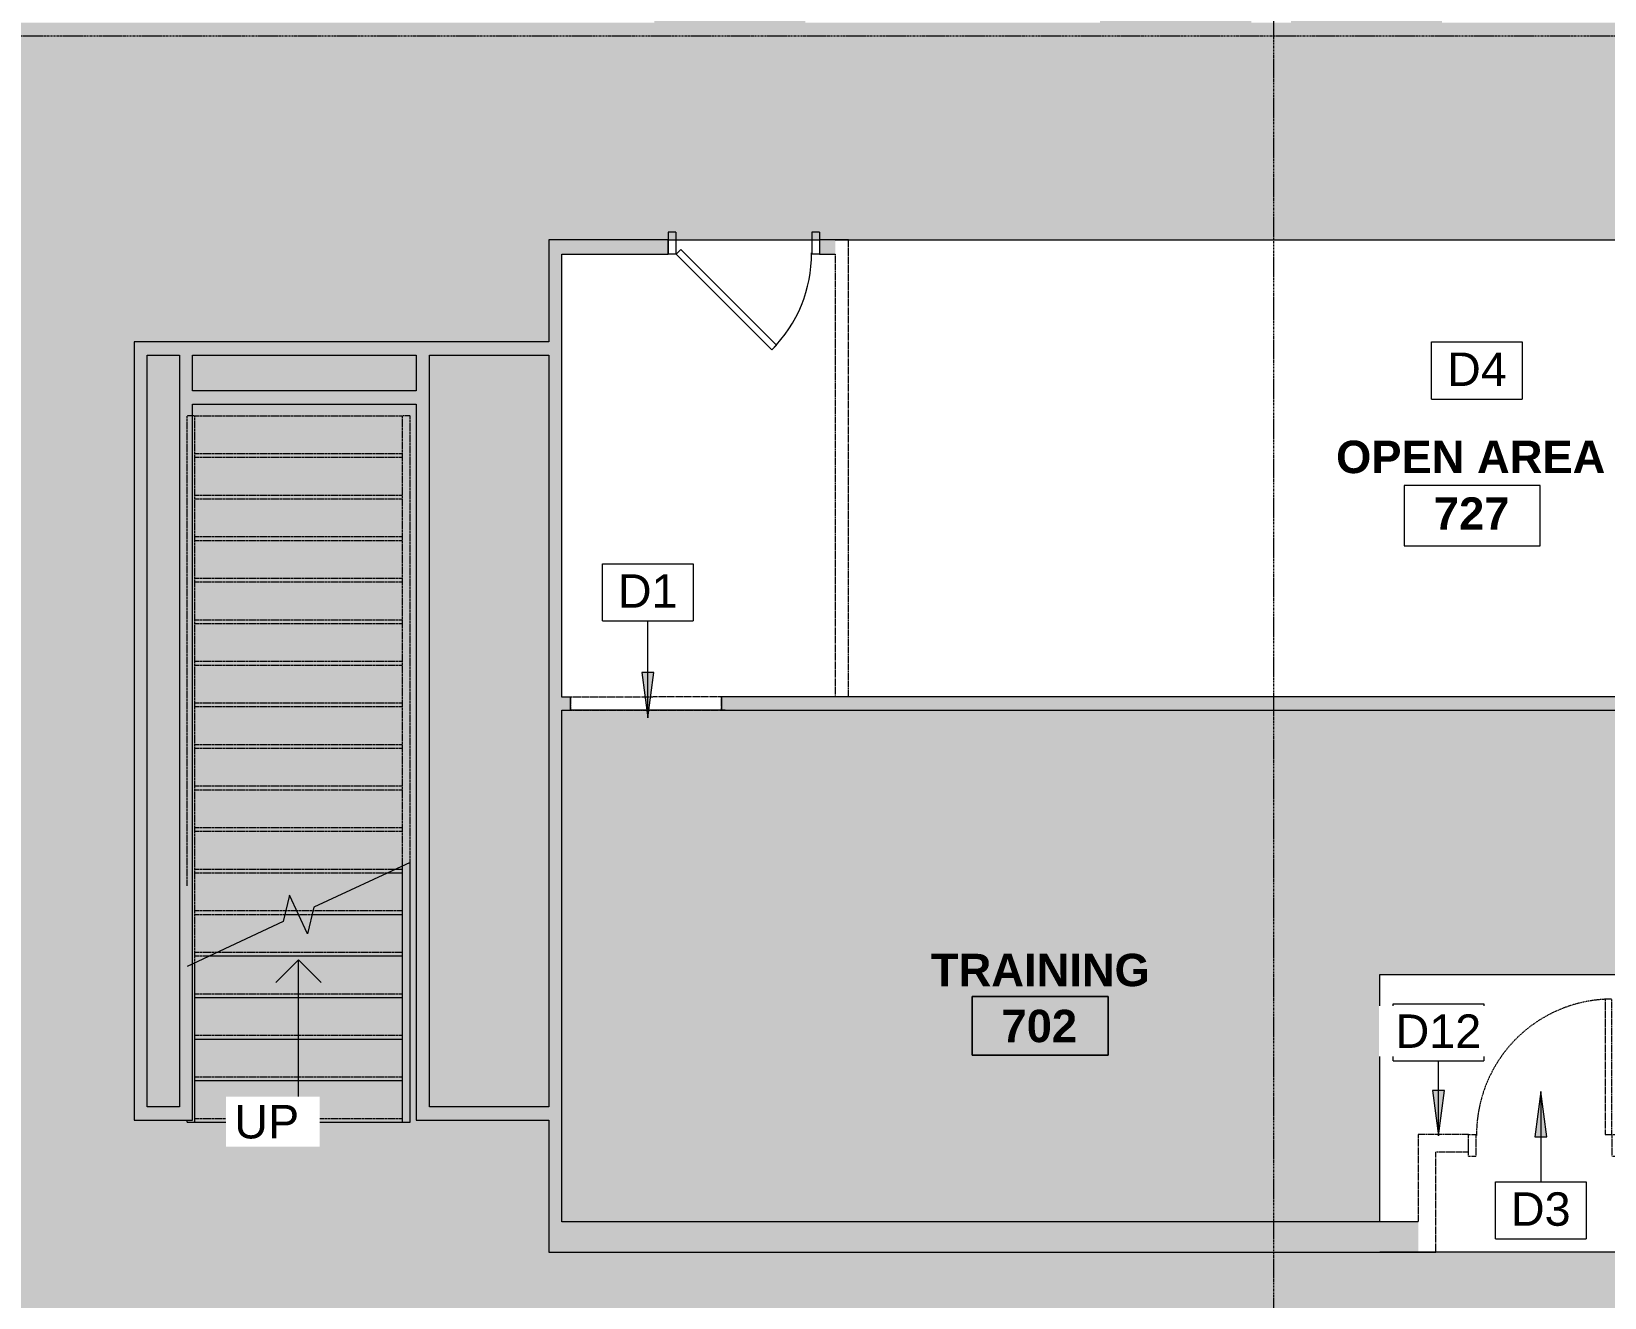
# Model space of a CAD drawing. Header units: inches. Extents: x -203 to 2791, y -968 to 768.
# Drawn here: x 625.8 to 1042.3, y 60.7 to 395.9 of the extents above; entities that cross this region are included whole.
import ezdxf

# ---------------------------------------------------------------- set-up
doc = ezdxf.new("R2010")
doc.units = ezdxf.units.IN
doc.header["$MEASUREMENT"] = 0
for name, pattern in [('Demolished', [0.1875, 0.125, -0.0625]), ('Grid Line 1_2_', [0.875, 0.5, -0.125, 0.125, -0.125]), ('Overhead 1_16_', [0.101562, 0.0625, -0.039062])]:
    doc.linetypes.add(name, pattern=pattern)
for name, color, linetype, lineweight in [('A-ANNO-KEYN', 231, 'Continuous', 9), ('A-AREA-IDEN', 2, 'Continuous', 9), ('A-DETL-GENF', 92, 'Continuous', 9), ('A-DETL-THIN', 151, 'Continuous', 9), ('A-DOOR', 31, 'Continuous', 13), ('A-DOOR-FRAM', 31, 'Continuous', 20), ('A-WALL', 113, 'Demolished', 9), ('A-WALL-PATT', 111, 'Continuous', 13), ('G-ANNO-TEXT', 231, 'Continuous', 9), ('I-WALL', 2, 'Continuous', 13), ('S-GRID', 1, 'Continuous', 9), ('S-STRS', 31, 'Continuous', 13), ('S-STRS-ANNO', 31, 'Continuous', 9), ('S-STRS-IDEN', 31, 'Continuous', 9), ('S-STRS-MBND', 31, 'Continuous', 13)]:
    doc.layers.add(name, color=color, linetype=linetype, lineweight=lineweight)
doc.styles.add('Arial', font='arial.ttf', dxfattribs={"height": 8.851796})
doc.styles.add('Swis721 Lt BT_B', font='', dxfattribs={"height": 8.583975})
doc.styles.get('Swis721 Lt BT_B').set_extended_font_data('Swis721 Lt BT', bold=True)

# ---------------------------------------------------------------- blocks, each defined once
blk = doc.blocks.new('Single Flush - OTJ_SOLIDFLUSH_ALUM-5610241-Level 7 Demo')
at = {"layer": 'A-DOOR', "color": 8, "lineweight": 20}
for p, q in [((-7.42, 27.2), (-8.65, 25.96)), ((-8.65, 25.96), (16.67, 0.64)), ((17.91, 1.87), (-7.42, 27.2)), ((16.67, 0.64), (17.91, 1.87))]:
    blk.add_line(p, q, dxfattribs=at)
at = {"layer": 'A-DOOR', "color": 55, "lineweight": 9}
blk.add_arc((17.91, 1.87), 35.81, 135, 180.5, dxfattribs=at)
at = {"layer": 'A-DOOR-FRAM', "color": 8}
for p, q in [((-20, -3.87), (-20, 1.87)), ((-20, 1.87), (-18, 1.87)), ((-18, -3.87), (-18, 1.87)), ((18, -3.87), (18, 1.87)), ((18, 1.87), (20, 1.87)), ((20, -3.87), (20, 1.87)), ((-20, -3.87), (-18, -3.87)), ((18, -3.87), (20, -3.87))]:
    blk.add_line(p, q, dxfattribs=at)
blk = doc.blocks.new('Single Flush - OTJ_SOLIDFLUSH_ALUM-4816104-Level 7 Demo')
at = {"layer": 'A-DOOR', "color": 250, "linetype": 'Demolished', "lineweight": 20}
for p, q in [((16.15625, 38.125), (16.15625, 2.3125)), ((17.90625, 38.125), (16.15625, 38.125)), ((17.90625, 2.3125), (17.90625, 38.125)), ((16.15625, 2.3125), (17.90625, 2.3125))]:
    blk.add_line(p, q, dxfattribs=at)
at = {"layer": 'A-DOOR', "color": 7, "linetype": 'Demolished', "lineweight": 9}
blk.add_arc((17.90625, 2.3125), 35.8125, 90, 180.5, dxfattribs=at)
at = {"layer": 'A-DOOR-FRAM', "color": 250, "linetype": 'Demolished'}
for p, q in [((-20, -3.4375), (-20, 2.3125)), ((-20, 2.3125), (-18, 2.3125)), ((-18, -3.4375), (-18, 2.3125)), ((18.000004, -3.4375), (18.000004, 2.3125)), ((18.000004, 2.3125), (20.000004, 2.3125)), ((20.000004, -3.4375), (20.000004, 2.3125)), ((-20, -3.4375), (-18, -3.4375)), ((18.000004, -3.4375), (20.000004, -3.4375))]:
    blk.add_line(p, q, dxfattribs=at)
blk = doc.blocks.new('Room Tag - Room Name and Number-3379422-Level 7 Demo')
at = {"layer": 'A-AREA-IDEN'}
for p, q in [((-0.1881, -0.1636), (-0.1881, -0.0018)), ((-0.1881, -0.0018), (0.1869, -0.0018)), ((0.1869, -0.0018), (-0.1881, -0.0018)), ((-0.1881, -0.0018), (-0.1881, -0.1636)), ((0.1869, -0.0018), (0.1869, -0.1636)), ((0.1869, -0.1636), (0.1869, -0.0018)), ((0.1869, -0.1636), (-0.1881, -0.1636)), ((-0.1881, -0.1636), (0.1869, -0.1636))]:
    blk.add_line(p, q, dxfattribs=at)
blk = doc.blocks.new('Keynote Tag - Keynote Number - Boxed-135510-Level 7 Demo')
at = {"layer": 'A-ANNO-KEYN'}
for p, q in [((-0.125, -0.0792), (-0.125, 0.0781)), ((-0.125, 0.0781), (0.125, 0.0781)), ((0.125, 0.0781), (0.125, -0.0792)), ((-0.125, -0.0792), (0.125, -0.0792))]:
    blk.add_line(p, q, dxfattribs=at)

msp = doc.modelspace()

# ---------------------------------------------------------------- hatches: boundary and pattern name
at = {"layer": 'A-ANNO-KEYN'}
for points in [[(788.99, 214.14), (790.57, 226.14), (787.41, 226.14)], [(998.32, 103.57), (999.9, 115.57), (996.74, 115.57)], [(1025.42, 115.29), (1023.84, 103.29), (1027, 103.29)]]:
    msp.add_hatch(color=256, dxfattribs=at).paths.add_polyline_path(points, flags=0)
at = {"layer": 'A-DETL-GENF'}
h = msp.add_hatch(color=9, dxfattribs=at)
h.paths.add_polyline_path([(131.76, -847.99), (290.74, -780.5), (225.6, -627.04), (211.09, -633.2), (209.28, -628.94), (209.42, -628.88), (203.59, -616.37), (207.78, -614.42), (213.68, -627.08), (295.77, -592.23), (297.58, -596.49), (229.86, -625.23), (295, -778.69), (401.08, -733.65), (335.95, -580.2), (334.4, -580.86), (332.59, -576.6), (420.96, -539.09), (422.76, -543.35), (340.21, -578.39), (405.34, -731.84), (511.69, -686.69), (511.69, -619.13), (494.67, -619.13), (494.67, -614.13), (492.17, -614.13), (492.17, -540), (465.42, -540), (465.42, -525.24), (459.58, -527.72), (457.78, -523.46), (465.42, -520.22), (465.42, -507.38), (497.17, -507.38), (497.17, -511.56), (497.67, -511.56), (497.67, -516.56), (497.17, -516.56), (497.17, -614.13), (658.09, -614.13), (718.7, -588.4), (718.7, -513.05), (720.73, -513.05), (720.73, -508.94), (744.73, -508.94), (744.73, -510.06), (757.98, -510.06), (757.98, -505.44), (626.98, -505.44), (626.98, -505.32), (560.67, -505.32), (560.67, -516.56), (537.67, -516.56), (537.67, -511.56), (555.67, -511.56), (555.67, -395.31), (560.67, -395.31), (560.67, -438.44), (560.17, -438.44), (560.17, -441.94), (560.67, -441.94), (560.67, -498.32), (619.98, -498.32), (619.98, -477.94), (626.98, -477.94), (626.98, -501.94), (757.98, -501.94), (757.98, -376.94), (625.46, -376.94), (625.46, -433.44), (624.19, -433.44), (624.19, -433.94), (625.46, -433.94), (625.46, -441.94), (600.17, -441.94), (600.17, -438.44), (621.96, -438.44), (621.96, -303.25), (601.17, -303.25), (601.17, -299.75), (634.61, -299.75), (634.61, -357.01), (793.96, -357.01), (793.96, -230.99), (634.98, -230.99), (634.98, -254.99), (560.67, -254.98), (560.67, -299.75), (561.17, -299.75), (561.17, -303.25), (560.67, -303.25), (560.67, -346.75), (555.67, -346.75), (555.67, -249.98), (575.84, -249.98), (575.84, -200.84), (587.09, -200.84), (587.09, -243.74), (631.48, -243.74), (631.48, -224.99), (675.98, -224.99), (675.98, -160.84), (576.74, -160.84), (576.74, -173.53), (546.74, -173.53), (546.74, 43.98), (1001.73, 43.98), (1001.73, -243.6), (961.86, -243.6), (961.86, -227.44), (963.74, -227.44), (963.74, -224.72), (769.74, -224.72), (769.74, -224.99), (799.96, -224.99), (799.96, -303.86), (963.74, -303.86), (963.74, -267.44), (968.74, -267.44), (968.74, -284.3), (1048.58, -284.3), (1048.57, -116.84), (1052.07, -116.84), (1052.05, -76.84), (1048.57, -76.84), (1048.56, 0.1), (1552.61, 0.1), (1552.61, 338), (1723.3, 338), (1723.3, 351.59), (1731.86, 351.59), (1731.86, 355.59), (1736.48, 355.59), (1736.48, 351.59), (1910.23, 351.59), (1910.23, 580.43), (-120.35, 580.43), (-120.35, 406.96), (53.87, 406.96), (53.87, 426.96), (70.73, 426.96), (70.73, 422.34), (58.49, 422.34), (58.49, 402.34), (58.05, 402.34), (58.05, 327.65), (54.3, 327.65), (54.3, 402.34), (-120.35, 402.34), (-120.35, 286.96), (54.3, 286.96), (54.3, 287.65), (58.05, 287.65), (58.05, 279.65), (54.3, 279.65), (54.3, 282.34), (-120.35, 282.34), (-120.35, 166.96), (54.3, 166.96), (54.3, 239.65), (58.05, 239.65), (58.05, 160.65), (54.3, 160.65), (54.3, 162.34), (-120.35, 162.34), (-120.35, 0.55), (-80.76, 0.55), (-80.76, -12.89), (54.3, -12.89), (54.3, 120.65), (58.05, 120.65), (58.05, -20.2), (54.3, -20.2), (54.3, -17.52), (-80.76, -17.52), (-80.76, -30.95), (-120.35, -30.95), (-120.35, -193.04), (54.3, -193.04), (54.3, -60.2), (58.05, -60.2), (58.05, -218.21), (72.52, -252.29), (69.07, -253.76), (54.3, -218.97), (54.3, -197.66), (-120.35, -197.66), (-120.35, -254.17), (-74.96, -361.1), (84.5, -290.1), (84.7, -290.58), (88.16, -289.11), (140.82, -413.14), (137.36, -414.61), (86.31, -294.36), (-73.15, -365.35), (42.67, -638.13), (201.92, -566.67), (175.4, -504.2), (178.85, -502.74), (207.15, -569.39), (190.31, -576.95), (190.88, -578.17), (186.68, -580.12), (186.09, -578.85), (44.47, -642.39), (120.79, -822.14)], flags=0)
h.paths.add_polyline_path([(225.76, -805.76), (216.38, -783.67), (238.47, -774.29), (247.85, -796.38), (232.98, -802.69)], flags=0)
h.paths.add_polyline_path([(446.67, -711.97), (437.29, -689.88), (459.38, -680.5), (468.76, -702.59), (451.58, -709.88)], flags=0)
h.paths.add_polyline_path([(516.31, -684.73), (893.34, -524.65), (967.94, -524.65), (967.94, -523.31), (944.23, -523.31), (944.23, -523.6), (744.73, -523.6), (744.73, -532.94), (723.7, -532.94), (723.7, -561.42), (744.73, -561.42), (744.73, -585.42), (723.7, -585.42), (723.7, -591.71), (659.11, -619.13), (590.81, -619.13), (590.81, -647.06), (516.73, -647.06), (516.73, -643.56), (587.31, -643.56), (587.31, -619.13), (516.31, -619.13), (516.31, -647.06)], flags=0)
h.paths.add_polyline_path([(262.35, -545.88), (246.3, -508.06), (353.1, -462.71), (227.52, -166.92), (120.79, -212.45), (111.01, -189.4), (111.01, 5.62), (114.76, 5.62), (114.76, -29.22), (206.98, -29.22), (206.98, 5.62), (253.21, 5.62), (256.4, 0.1), (258.31, 0.1), (258.31, -3.4), (257.26, -3.4), (257.26, -33.09), (236.48, -33.09), (236.48, -149.24), (377.3, -149.23), (377.29, -3.4), (298.31, -3.4), (298.31, 0.1), (494.79, 0.1), (494.79, -99.48), (491.3, -99.48), (491.29, -3.4), (380.79, -3.4), (380.8, -149.23), (491.3, -149.22), (491.31, -139.48), (494.8, -139.48), (494.81, -201.31), (491.31, -201.31), (491.3, -152.72), (236.48, -152.74), (236.48, -179.07), (297.94, -323.84), (491.32, -323.82), (491.32, -321.75), (494.82, -321.75), (494.83, -446.72), (415.96, -480.36), (414.59, -477.14), (491.33, -444.4), (491.32, -327.32), (299.43, -327.34), (370.94, -495.76), (377.8, -492.83), (379.17, -496.05), (369.08, -500.35), (354.47, -465.93), (287.28, -494.46), (301.97, -529.06), (263.06, -545.58)], flags=0)
h.paths.add_polyline_path([(263.06, -541.78), (297.38, -527.21), (284.06, -495.83), (271.83, -501.02), (281.21, -523.11), (259.11, -532.49), (262.35, -540.12)], flags=0)
h.paths.add_polyline_path([(3.31, -538.98), (-6.07, -516.89), (16.02, -507.51), (19.36, -515.37), (155.59, -457.53), (153, -451.43), (156.45, -449.96), (163.22, -465.92), (159.77, -467.38), (157.39, -461.78), (21.16, -519.62), (25.4, -529.6), (16.02, -533.58)], flags=0)
h.paths.add_polyline_path([(492.17, -535.38), (492.17, -532.94), (471.73, -532.94), (471.73, -512), (470.05, -512), (470.05, -535.38), (491.33, -535.38)], flags=0)
h.paths.add_polyline_path([(1723.7, -524.65), (1723.7, -377.36), (1552.61, -377.36), (1552.61, -347.49), (1539.3, -347.49), (1539.3, -343.74), (1552.61, -343.74), (1552.61, -72.05), (1491.14, -72.05), (1491.14, -77.99), (1487.64, -77.99), (1487.64, -3.4), (1268.73, -3.4), (1268.73, -29.34), (1240.73, -29.34), (1240.73, -3.4), (1166.06, -3.4), (1166.06, -120.24), (1487.64, -120.24), (1487.64, -117.99), (1491.14, -117.99), (1491.14, -287.8), (1483.46, -287.8), (1483.46, -284.3), (1487.64, -284.3), (1487.64, -123.74), (1052.07, -123.74), (1052.08, -284.3), (1443.46, -284.3), (1443.46, -287.8), (1413.3, -287.8), (1413.3, -343.74), (1450.3, -343.74), (1450.3, -347.49), (1376.3, -347.49), (1376.3, -524.65), (1491.98, -524.65), (1491.98, -347.49), (1490.3, -347.49), (1490.3, -343.74), (1499.3, -343.74), (1499.3, -347.49), (1496.61, -347.49), (1496.61, -524.65), (1723.3, -524.65)], flags=0)
h.paths.add_polyline_path([(1542.73, -523.31), (1542.73, -499.31), (1566.73, -499.31), (1566.73, -523.31), (1552.61, -523.31)], flags=0)
h.paths.add_polyline_path([(763.98, -520.1), (940.73, -520.1), (940.73, -497.31), (963.74, -497.31), (963.74, -457.44), (946.48, -457.44), (946.48, -308.86), (799.96, -308.86), (799.96, -363.01), (625.46, -363.01), (625.46, -370.94), (763.98, -370.94), (763.98, -513.56), (744.73, -513.56), (744.73, -520.1), (757.98, -520.1)], flags=0)
h.paths.add_polyline_path([(963.74, -452.44), (963.74, -308.86), (951.48, -308.86), (951.48, -452.44)], flags=0)
h.paths.add_polyline_path([(625.46, -357.01), (631.11, -357.01), (631.11, -303.25), (625.46, -303.25), (625.46, -303.84)], flags=0)
h.paths.add_polyline_path([(491.32, -281.75), (491.32, -281.75), (491.32, -225.31), (471.73, -225.31), (471.73, -201.31), (494.81, -201.31), (494.81, -281.75), (491.32, -281.75)], flags=0)
h.paths.add_polyline_path([(988.73, -227.44), (992.74, -227.44), (992.74, -227.33), (968.74, -227.33), (968.74, -227.44), (968.96, -227.44)], flags=0)
h.paths.add_polyline_path([(739.47, -224.99), (766.24, -224.99), (766.24, -204.81), (679.48, -204.81), (679.48, -224.99)], flags=0)
h.paths.add_polyline_path([(905.64, -217.72), (963.74, -217.72), (963.74, -199.94), (988.73, -199.94), (988.73, -161.74), (992.74, -161.74), (992.74, -121.74), (988.73, -121.74), (988.73, -121.34), (980.11, -121.34), (980.11, -122.59), (769.74, -122.59), (769.74, -217.72), (894.29, -217.72)], flags=0)
h.paths.add_polyline_path([(729.42, -201.31), (766.24, -201.31), (766.24, -119.34), (679.48, -119.34), (679.48, -201.31), (698.39, -201.31)], flags=0)
h.paths.add_polyline_path([(232.98, -170.83), (232.98, -164.59), (230.74, -165.55), (232.3, -169.22)], flags=0)
h.paths.add_polyline_path([(227.86, -167.28), (227.67, -166.85), (227.57, -166.9)], flags=0)
h.paths.add_polyline_path([(574.9, -146.84), (668.23, -146.84), (668.23, -111.34), (771.73, -111.34), (771.73, -24.34), (569.74, -24.34), (569.74, -146.84)], flags=0)
h.paths.add_polyline_path([(1099.34, -120.24), (1162.56, -120.21), (1162.56, -3.4), (1052.06, -3.4), (1052.07, -120.24), (1077.05, -120.24)], flags=0)
h.paths.add_polyline_path([(977.65, -111.34), (979.73, -111.34), (979.73, -24.34), (775.23, -24.34), (775.23, -111.34), (961.86, -111.34)], flags=0)
h.paths.add_polyline_path([(248.73, -29.34), (253.51, -29.34), (253.51, -1.91), (251.19, 2.12), (210.48, 2.12), (210.48, -29.22), (220.73, -29.22), (220.73, -1.34), (248.73, -1.34), (248.73, -24.56)], flags=0)
h.paths.add_polyline_path([(-84.26, -27.45), (-84.26, -27.34), (-117.75, -27.34), (-117.75, -2.95), (-120.35, -2.95), (-120.35, -27.45), (-93.75, -27.45)], flags=0)
h.paths.add_polyline_path([(804.73, -16.34), (846.73, -16.34), (846.73, -0.44), (804.73, -0.44), (804.73, -13.82)], flags=0)
h.paths.add_polyline_path([(742.73, -16.34), (742.73, -0.44), (700.73, -0.44), (700.73, -16.34), (739.47, -16.34)], flags=0)
h.paths.add_polyline_path([(950.73, -16.34), (950.73, -0.44), (908.73, -0.44), (908.73, -16.34)], flags=0)
h.paths.add_polyline_path([(596.73, -16.34), (638.73, -16.34), (638.73, -0.44), (596.73, -0.44), (596.73, -6.83)], flags=0)
h.paths.add_polyline_path([(561.11, 72.2), (435.18, 72.2), (435.18, 104.84), (438.68, 104.84), (438.68, 137.19), (361.35, 137.19), (361.35, 102.19), (364.85, 102.19), (364.85, 72.69), (159.58, 72.67), (159.58, 76.17), (236.85, 76.18), (236.85, 164.65), (114.51, 164.64), (114.51, 76.17), (119.58, 76.17), (119.58, 72.67), (111.01, 72.67), (111.01, 168.14), (236.84, 168.15), (236.84, 330.14), (118.59, 330.14), (118.59, 333.64), (240.34, 333.64), (240.34, 219.65), (561.34, 219.65), (561.34, 333.9), (564.84, 333.9), (564.85, 72.2), (561.34, 72.2)], flags=0)
h.paths.add_polyline_path([(982.81, 72.74), (982.81, 72.75), (762.77, 72.75), (762.77, 107.71), (727.68, 107.71), (727.68, 297.2), (668.48, 297.2), (668.48, 107.71), (652.98, 107.71), (652.98, 313.68), (762.77, 313.68), (762.77, 340.7), (1165.23, 340.7), (1165.23, 219.73), (1487.62, 219.75), (1487.62, 333.75), (1491.12, 333.75), (1491.12, 213.95), (1487.62, 213.95), (1487.62, 216.25), (1376.43, 216.22), (1376.43, 76.27), (1487.62, 76.28), (1487.62, 173.95), (1491.12, 173.95), (1491.12, 72.78), (1248.55, 72.76), (1248.55, 102.26), (1252.05, 102.26), (1252.05, 137.26), (1173.05, 137.26), (1173.05, 102.26), (1176.55, 102.26), (1176.55, 72.76), (992.98, 72.74)], flags=0)
h.paths.add_polyline_path([(838.6, 80.75), (982.81, 80.75), (982.81, 146.24), (1048.55, 146.24), (1048.55, 216.22), (766.27, 216.15), (766.27, 80.75), (809.52, 80.75)], flags=0)
h.paths.add_polyline_path([(762.77, 111.21), (762.77, 310.18), (731.18, 310.18), (731.18, 111.21), (739.47, 111.21)], flags=0)
h.paths.add_polyline_path([(656.48, 111.21), (664.98, 111.21), (664.98, 310.18), (656.48, 310.18), (656.48, 119.71)], flags=0)
h.paths.add_polyline_path([(1073, 176.65), (1073, 177.65), (1076.5, 177.65), (1076.5, 216.65), (1073, 216.65), (1073, 216.22), (1052.05, 216.22), (1052.05, 176.65), (1068.47, 176.65)], flags=0)
h.paths.add_polyline_path([(697.48, 300.7), (727.68, 300.7), (727.68, 310.18), (668.48, 310.18), (668.48, 300.7)], flags=0)
h.paths.add_polyline_path([(1736.48, 395.59), (1731.86, 395.59), (1731.86, 410.27), (1678.92, 410.27), (1678.92, 398.15), (1599.73, 398.15), (1599.73, 402.77), (1674.3, 402.77), (1674.3, 414.9), (1731.86, 414.9), (1731.86, 580.15), (1736.48, 580.15), (1736.48, 410.27)], flags=0)
h.paths.add_polyline_path([(1559.73, 398.15), (1548.73, 398.15), (1548.73, 402.77), (1552.17, 402.77), (1552.17, 548.15), (1556.8, 548.15), (1556.8, 402.77), (1559.73, 402.77)], flags=0)
h.paths.add_polyline_path([(1487.62, 398.15), (1299.73, 398.15), (1299.73, 402.77), (1432.42, 402.77), (1432.42, 580.15), (1437.05, 580.15), (1437.05, 402.77), (1508.73, 402.77), (1508.73, 398.15), (1491.12, 398.15)], flags=0)
h.paths.add_polyline_path([(1259.73, 398.15), (1248.73, 398.15), (1248.73, 402.77), (1252.17, 402.77), (1252.17, 550.15), (1256.8, 550.15), (1256.8, 402.77), (1259.73, 402.77)], flags=0)
h.paths.add_polyline_path([(1189.23, 398.15), (999.23, 398.15), (999.23, 402.77), (1132.42, 402.77), (1132.42, 580.15), (1137.05, 580.15), (1137.05, 402.77), (1208.73, 402.77), (1208.73, 398.15)], flags=0)
h.paths.add_polyline_path([(952.17, 398.15), (948.73, 398.15), (948.73, 402.77), (952.17, 402.77), (952.17, 548.65), (956.8, 548.65), (956.8, 402.77), (959.23, 402.77), (959.23, 398.15), (956.8, 398.15)], flags=0)
h.paths.add_polyline_path([(834.43, 398.15), (830.73, 398.15), (830.73, 402.77), (832.42, 402.77), (832.42, 580.15), (837.05, 580.15), (837.05, 402.77), (908.73, 402.77), (908.73, 398.15), (837.05, 398.15)], flags=0)
h.paths.add_polyline_path([(564.84, 398.15), (520.73, 398.15), (520.73, 402.77), (652.42, 402.77), (652.42, 580.15), (657.05, 580.15), (657.05, 402.77), (790.73, 402.77), (790.73, 398.15), (584.66, 398.15)], flags=0)
h.paths.add_polyline_path([(480.73, 398.15), (470.73, 398.15), (470.73, 402.77), (472.42, 402.77), (472.42, 580.15), (477.05, 580.15), (477.05, 402.77), (480.73, 402.77)], flags=0)
h.paths.add_polyline_path([(280.73, 398.15), (280.73, 402.77), (352.42, 402.77), (352.42, 580.15), (357.05, 580.15), (357.05, 402.77), (430.73, 402.77), (430.73, 398.15), (352.42, 398.15)], flags=0)
h.paths.add_polyline_path([(232.42, 398.15), (229.73, 398.15), (229.73, 402.77), (232.42, 402.77), (232.42, 550.15), (237.05, 550.15), (237.05, 402.77), (240.73, 402.77), (240.73, 398.15), (234.68, 398.15)], flags=0)
h.paths.add_polyline_path([(117.05, 398.15), (112.42, 398.15), (112.42, 422.34), (110.73, 422.34), (110.73, 426.96), (112.42, 426.96), (112.42, 580.15), (117.05, 580.15), (117.05, 402.77), (189.73, 402.77), (189.73, 398.15), (118.59, 398.15)], flags=0)
h.paths.add_polyline_path([(942.73, 402.77), (942.73, 577.15), (966.73, 577.15), (966.73, 553.15), (942.73, 553.15)], flags=0)
h.paths.add_polyline_path([(1559.73, 553.15), (1542.73, 553.15), (1542.73, 577.15), (1566.73, 577.15), (1566.73, 553.15)], flags=0)
h.paths.add_polyline_path([(1248.73, 553.15), (1242.73, 553.15), (1242.73, 577.15), (1266.73, 577.15), (1266.73, 553.15), (1252.17, 553.15)], flags=0)
h.paths.add_polyline_path([(596.73, 553.15), (596.73, 577.15), (620.73, 577.15), (620.73, 553.15)], flags=0)
h.paths.add_polyline_path([(240.34, 553.15), (222.73, 553.15), (222.73, 577.15), (246.73, 577.15), (246.73, 553.15)], flags=0)
h.paths.add_polyline_path([(-15.27, 553.15), (-39.27, 553.15), (-39.27, 577.15), (-15.27, 577.15)], flags=0)
at = {"layer": 'A-WALL-PATT', "lineweight": 9}
for points in [[(762.77, 80.75), (766.27, 80.75), (766.27, 340.7), (762.77, 340.7), (762.77, 107.71)], [(668.48, 310.18), (727.68, 310.18), (727.68, 313.68), (652.98, 313.68), (652.98, 310.18), (664.98, 310.18)], [(731.18, 111.21), (731.18, 313.68), (727.68, 313.68), (727.68, 111.21)], [(762.77, 310.18), (762.77, 313.68), (731.18, 313.68), (731.18, 310.18)], [(656.48, 107.71), (656.48, 310.18), (652.98, 310.18), (652.98, 107.71)], [(664.98, 111.21), (668.48, 111.21), (668.48, 310.18), (664.98, 310.18), (664.98, 299.38)], [(668.48, 297.2), (727.68, 297.2), (727.68, 300.7), (668.48, 300.7), (668.48, 299.38)], [(668.48, 107.71), (668.48, 111.21), (656.48, 111.21), (656.48, 107.71), (667.05, 107.71)], [(762.77, 107.71), (762.77, 111.21), (727.68, 111.21), (727.68, 107.71), (762.65, 107.71)], [(762.77, 72.75), (992.98, 72.75), (992.98, 80.75), (762.77, 80.75), (762.77, 77.86)]]:
    msp.add_hatch(color=7, dxfattribs=at).paths.add_polyline_path(points, flags=0)
h = msp.add_hatch(color=7, dxfattribs=at)
h.paths.add_polyline_path([(834.43, 336.95), (838.6, 336.95), (838.6, 340.7), (834.43, 340.7)], flags=0)
h.paths.add_polyline_path([(790.73, 336.95), (794.43, 336.95), (794.43, 340.7), (766.27, 340.7), (766.27, 336.95)], flags=0)
h = msp.add_hatch(color=7, dxfattribs=at)
h.paths.add_polyline_path([(766.27, 216.19), (768.52, 216.19), (768.52, 219.69), (766.27, 219.69)], flags=0)
h.paths.add_polyline_path([(808.52, 216.2), (1073, 216.22), (1073, 216.65), (1076.5, 216.65), (1076.5, 216.22), (1487.62, 216.25), (1487.62, 219.75), (808.52, 219.69)], flags=0)

# ---------------------------------------------------------------- linework, layer by layer
at = {"layer": 'A-ANNO-KEYN'}
for p, q in [((788.99, 214.14), (788.99, 239.86)), ((790.57, 226.14), (787.41, 226.14)), ((787.41, 226.14), (788.99, 214.14)), ((788.99, 214.14), (790.57, 226.14)), ((998.32, 103.57), (998.32, 123.35)), ((999.9, 115.57), (996.74, 115.57)), ((996.74, 115.57), (998.32, 103.57)), ((998.32, 103.57), (999.9, 115.57)), ((1025.42, 115.29), (1023.84, 103.29)), ((1027, 103.29), (1025.42, 115.29)), ((1025.42, 115.29), (1025.42, 91.37)), ((1023.84, 103.29), (1027, 103.29))]:
    msp.add_line(p, q, dxfattribs=at)
at = {"layer": 'A-DETL-THIN'}
for p, q in [((794.43, 340.7), (834.43, 340.7)), ((838.6, 340.7), (1165.23, 340.7)), ((1025.24, 275.71), (989.24, 275.71)), ((989.24, 275.71), (989.24, 259.71)), ((1025.24, 259.71), (1025.24, 275.71)), ((989.24, 259.71), (1025.24, 259.71)), ((1165.23, 219.73), (809.52, 219.73)), ((809.52, 216.19), (768.52, 216.19)), ((982.81, 80.75), (982.81, 146.24)), ((982.81, 146.24), (1048.55, 146.24)), ((1048.55, 72.75), (982.81, 72.74))]:
    msp.add_line(p, q, dxfattribs=at)
at = {"layer": 'A-WALL', "color": 250, "lineweight": 20}
for p, q in [((1006.3, 103.91), (992.98, 103.91)), ((992.98, 103.91), (992.98, 80.75)), ((1006.3, 99.28), (1006.3, 103.91)), ((997.61, 99.28), (1006.3, 99.28)), ((997.61, 72.75), (997.61, 99.28))]:
    msp.add_line(p, q, dxfattribs=at)
at = {"layer": 'A-WALL', "color": 8, "linetype": 'Continuous', "lineweight": 20}
for p, q in [((762.77, 80.75), (762.77, 72.75)), ((992.98, 80.75), (766.27, 80.75)), ((762.77, 72.75), (997.61, 72.75))]:
    msp.add_line(p, q, dxfattribs=at)
at = {"layer": 'I-WALL', "color": 8, "lineweight": 20}
for p, q in [((762.77, 340.7), (762.77, 313.68)), ((794.43, 340.7), (762.77, 340.7)), ((794.43, 336.95), (794.43, 340.7)), ((842.1, 340.7), (834.43, 340.7)), ((834.43, 340.7), (834.43, 336.95)), ((766.27, 219.69), (766.27, 336.95)), ((766.27, 336.95), (794.43, 336.95)), ((834.43, 336.95), (838.6, 336.95)), ((762.77, 313.68), (652.98, 313.68)), ((652.98, 313.68), (652.98, 107.71)), ((656.48, 310.18), (664.98, 310.18)), ((656.48, 111.21), (656.48, 310.18)), ((664.98, 310.18), (664.98, 111.21)), ((668.48, 310.18), (727.68, 310.18)), ((668.48, 300.7), (668.48, 310.18)), ((727.68, 310.18), (727.68, 300.7)), ((731.18, 310.18), (762.77, 310.18)), ((731.18, 111.21), (731.18, 310.18)), ((762.77, 310.18), (762.77, 111.21)), ((727.68, 300.7), (668.48, 300.7)), ((668.48, 107.71), (668.48, 297.2)), ((668.48, 297.2), (727.68, 297.2)), ((727.68, 297.2), (727.68, 107.71)), ((768.52, 219.69), (766.27, 219.69)), ((838.6, 219.7), (808.52, 219.7)), ((1487.62, 219.75), (842.1, 219.7)), ((766.27, 80.75), (766.27, 216.19)), ((766.27, 216.19), (768.52, 216.19)), ((808.52, 216.2), (1048.55, 216.22)), ((664.98, 111.21), (656.48, 111.21)), ((762.77, 111.21), (731.18, 111.21)), ((652.98, 107.71), (668.48, 107.71)), ((727.68, 107.71), (762.77, 107.71)), ((762.77, 107.71), (762.77, 80.75))]:
    msp.add_line(p, q, dxfattribs=at)
at = {"layer": 'I-WALL', "color": 250, "linetype": 'Demolished', "lineweight": 20}
for p, q in [((842.1, 219.7), (842.1, 340.7)), ((838.6, 336.95), (838.6, 219.7)), ((808.52, 219.7), (768.52, 219.69)), ((768.52, 216.19), (808.52, 216.2))]:
    msp.add_line(p, q, dxfattribs=at)
at = {"layer": 'I-WALL', "color": 55, "lineweight": 9}
for p, q in [((768.52, 216.19), (768.52, 219.69)), ((808.52, 219.7), (808.52, 216.2))]:
    msp.add_line(p, q, dxfattribs=at)
at = {"layer": 'I-WALL', "color": 7, "linetype": 'Demolished', "lineweight": 9}
for p, q in [((768.52, 219.69), (768.52, 216.19)), ((808.52, 216.2), (808.52, 219.7))]:
    msp.add_line(p, q, dxfattribs=at)
at = {"layer": 'S-GRID', "linetype": 'Grid Line 1_2_'}
for p, q in [((954.73, -968.26), (954.73, 744.46)), ((-203.03, 394.69), (2046, 394.69))]:
    msp.add_line(p, q, dxfattribs=at)
at = {"layer": 'S-STRS', "color": 55, "lineweight": 9}
for p, q in [((724.05, 173.15), (724.05, 174.97)), ((726.05, 107.15), (726.05, 175.91)), ((720.14, 173.15), (724.05, 173.15)), ((724.05, 162.15), (724.05, 173.15)), ((692.93, 162.15), (696.55, 162.15)), ((700.16, 162.15), (724.05, 162.15)), ((724.05, 151.15), (724.05, 162.15)), ((672.96, 151.15), (724.05, 151.15)), ((724.05, 140.15), (724.05, 151.15)), ((669.05, 140.15), (669.05, 149.33)), ((669.05, 129.15), (669.05, 140.15)), ((669.05, 140.15), (724.05, 140.15)), ((724.05, 129.15), (724.05, 140.15)), ((669.05, 118.15), (669.05, 129.15)), ((669.05, 129.15), (724.05, 129.15)), ((724.05, 118.15), (724.05, 129.15)), ((669.05, 107.15), (669.05, 118.15)), ((669.05, 118.15), (724.05, 118.15)), ((724.05, 107.15), (724.05, 118.15)), ((667.05, 107.15), (667.05, 107.71)), ((667.05, 107.15), (669.05, 107.15)), ((669.05, 107.15), (724.05, 107.15)), ((724.05, 107.15), (726.05, 107.15))]:
    msp.add_line(p, q, dxfattribs=at)
at = {"layer": 'S-STRS', "color": 55, "linetype": 'Overhead 1_16_', "lineweight": 9}
for p, q in [((722.28, 174.15), (724.05, 174.15)), ((693.17, 163.15), (696.08, 163.15)), ((700.41, 163.15), (724.05, 163.15)), ((675.1, 152.15), (724.05, 152.15)), ((669.05, 141.15), (724.05, 141.15)), ((669.05, 130.15), (724.05, 130.15)), ((669.05, 119.15), (724.05, 119.15)), ((669.05, 108.15), (724.05, 108.15))]:
    msp.add_line(p, q, dxfattribs=at)
at = {"layer": 'S-STRS-ANNO'}
for p, q in [((696.55, 150.15), (690.55, 144.15)), ((696.55, 140.15), (696.55, 150.15)), ((696.55, 150.15), (702.55, 144.15)), ((696.55, 129.15), (696.55, 140.15)), ((696.55, 118.15), (696.55, 129.15)), ((696.55, 107.15), (696.55, 118.15))]:
    msp.add_line(p, q, dxfattribs=at)
at = {"layer": 'S-STRS-MBND', "color": 55, "linetype": 'Overhead 1_16_', "lineweight": 9}
for p, q in [((669.05, 294.15), (667.05, 294.15)), ((667.05, 169.75), (667.05, 294.15)), ((669.05, 149.33), (669.05, 294.15)), ((669.05, 294.15), (724.05, 294.15)), ((726.05, 294.15), (724.05, 294.15)), ((724.05, 174.97), (724.05, 294.15)), ((726.05, 175.91), (726.05, 294.15)), ((669.05, 284.15), (724.05, 284.15)), ((669.05, 283.15), (724.05, 283.15)), ((669.05, 273.15), (724.05, 273.15)), ((669.05, 272.15), (724.05, 272.15)), ((669.05, 262.15), (724.05, 262.15)), ((669.05, 261.15), (724.05, 261.15)), ((669.05, 251.15), (724.05, 251.15)), ((669.05, 250.15), (724.05, 250.15)), ((669.05, 240.15), (724.05, 240.15)), ((669.05, 239.15), (724.05, 239.15)), ((669.05, 229.15), (724.05, 229.15)), ((669.05, 228.15), (724.05, 228.15)), ((669.05, 218.15), (724.05, 218.15)), ((669.05, 217.15), (724.05, 217.15)), ((669.05, 207.15), (724.05, 207.15)), ((669.05, 206.15), (724.05, 206.15)), ((669.05, 196.15), (724.05, 196.15)), ((669.05, 195.15), (724.05, 195.15)), ((669.05, 185.15), (724.05, 185.15)), ((669.05, 184.15), (724.05, 184.15)), ((669.05, 174.15), (722.28, 174.15)), ((669.05, 173.15), (720.14, 173.15)), ((669.05, 163.15), (693.17, 163.15)), ((696.08, 163.15), (700.41, 163.15)), ((669.05, 162.15), (692.93, 162.15)), ((696.55, 162.15), (700.16, 162.15)), ((669.05, 152.15), (675.1, 152.15)), ((669.05, 151.15), (672.96, 151.15))]:
    msp.add_line(p, q, dxfattribs=at)
at = {"layer": 'S-STRS-MBND', "color": 55, "lineweight": 9}
for p, q in [((726.05, 175.91), (700.62, 164.05)), ((694.17, 167.25), (692.47, 160.25)), ((698.92, 157.05), (694.17, 167.25)), ((700.62, 164.05), (698.92, 157.05)), ((692.47, 160.25), (667.05, 148.39))]:
    msp.add_line(p, q, dxfattribs=at)

# ---------------------------------------------------------------- block references
at = {"layer": 'A-ANNO-KEYN', "xscale": 95.99999999999994, "yscale": 95.99999999999994, "zscale": 95.99999999999994}
for p in [(1008.51, 306.17), (788.99, 247.47), (998.32, 130.96), (1025.42, 83.87)]:
    msp.add_blockref('Keynote Tag - Keynote Number - Boxed-135510-Level 7 Demo', p, dxfattribs=at)
at = {"layer": 'A-AREA-IDEN', "xscale": 95.99999999999994, "yscale": 95.99999999999994, "zscale": 95.99999999999994}
msp.add_blockref('Room Tag - Room Name and Number-3379422-Level 7 Demo', (892.91, 140.6), dxfattribs=at)
at = {"layer": 'A-DOOR', "color": 135, "rotation": 180}
msp.add_blockref('Single Flush - OTJ_SOLIDFLUSH_ALUM-5610241-Level 7 Demo', (814.43, 338.82), dxfattribs=at)
at = {"layer": 'A-DOOR', "color": 7, "linetype": 'Demolished', "lineweight": 9}
msp.add_blockref('Single Flush - OTJ_SOLIDFLUSH_ALUM-4816104-Level 7 Demo', (1026.3, 101.6), dxfattribs=at)

# ---------------------------------------------------------------- texts
at = {"layer": 'A-AREA-IDEN', "char_height": 8.584, "attachment_point": 2, "line_spacing_factor": 0.998538, "style": 'Swis721 Lt BT_B'}
for s, insert, width in [('TRAINING', (892.92, 151.73), 63.828), ('702', (892.64, 136.91), 23.004)]:
    msp.add_mtext(s, dxfattribs=dict(at, insert=insert, width=width))
at = {"layer": 'G-ANNO-TEXT', "color": 7, "char_height": 8.584, "attachment_point": 2, "line_spacing_factor": 0.998538, "style": 'Swis721 Lt BT_B'}
for s, insert, width in [('OPEN AREA', (1006.85, 287.54), 78.192), ('727', (1007.1, 272.54), 23.004)]:
    msp.add_mtext(s, dxfattribs=dict(at, insert=insert, width=width))

# ---------------------------------------------------------------- next in the draw order: texts
at = {"layer": 'A-ANNO-KEYN', "char_height": 8.852, "attachment_point": 2, "line_spacing_factor": 0.938532, "style": 'Arial', "bg_fill": 3, "box_fill_scale": 1.25, "bg_fill_color": 0, "bg_fill_transparency": 0}
for s, insert, width in [('D4', (1008.49, 310.88), 18.792), ('D1', (788.97, 252.18), 18.792), ('D12', (998.29, 135.67), 27), ('D3', (1025.39, 88.59), 18.792)]:
    msp.add_mtext(s, dxfattribs=dict(at, insert=insert, width=width))
at = {"layer": 'S-STRS-IDEN', "insert": (679.52, 111.71), "char_height": 8.852, "width": 20.4369, "attachment_point": 1, "line_spacing_factor": 0.938532, "style": 'Arial', "bg_fill": 3, "box_fill_scale": 1.25, "bg_fill_color": 0, "bg_fill_transparency": 0}
msp.add_mtext('UP', dxfattribs=at)

doc.saveas('drawing.dxf')
